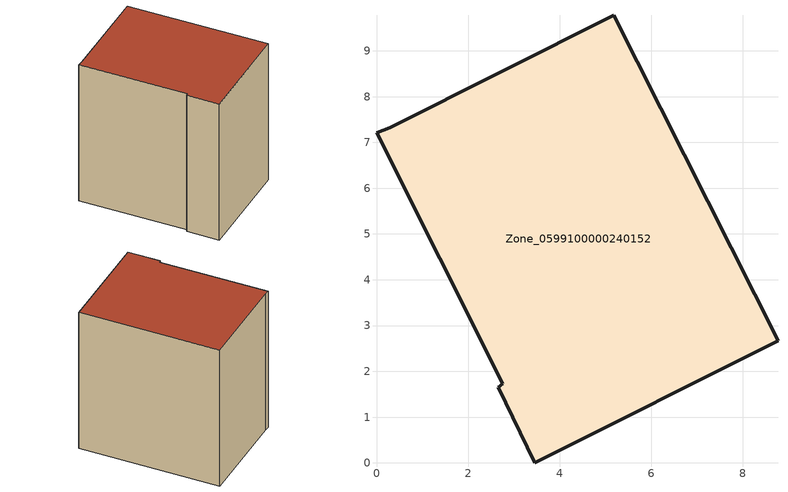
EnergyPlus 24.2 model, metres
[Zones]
Zone_0599100000240152
 floor ground (C_G): 5.18,9.78 8.77,2.67 3.46,0 2.66,1.65 2.76,1.73 0,7.21 0.29,7.32 z2.73
 wall outside (C_F): 8.77,2.67 5.18,9.78 0.29,7.32 0,7.21 2.76,1.73 2.66,1.65 3.46,0 8.77,2.67 z2.73:11.23
 roof outside (C_R): 3.46,0 8.77,2.67 5.18,9.78 0.29,7.32 0,7.21 2.76,1.73 2.66,1.65 z11.23
[BUILDING]
Pand.0599100000240152: North Axis=0; Terrain=City; Loads Convergence Tolerance Value=0.04; Temperature Convergence Tolerance Value=0.4; Solar Distribution=FullExterior; Maximum Number of Warmup Days=25; Minimum Number of Warmup Days=1
[Site:Location]
Rotterdam.The.Hague.AP_ZH_NLD Design_Conditions: Latitude=51.96; Longitude=4.45; Time Zone=1; Elevation=-4.5
[SITE:GROUNDTEMPERATURE:BUILDINGSURFACE]
18, 18, 18, 18, 18, 18, 18, 18, 18, 18, 18, 18
[MATERIAL] Thermal Absorptance=0.9; Solar Absorptance=0.7; Visible Absorptance=0.7
Name | Roughness | Thickness | Conductivity | Density | Specific Heat
G.TI.1946 | MediumSmooth | 0.15 | 1 | 540 | 1210
F.TI.1946 | Rough | 0.3 | 0.857143 | 1920 | 840
R.TI.1946 | MediumRough | 0.2 | 0.1 | 1500 | 1000
[CONSTRUCTION]
C_G: G.TI.1946
C_F: F.TI.1946
C_R: R.TI.1946
[ZONE]
Zone_0599100000240152: Type=1; Multiplier=1; Ceiling Height=Autocalculate; Volume=Autocalculate; Floor Area=autocalculate; Part of Total Floor Area=Yes
[ZONEINFILTRATION:DESIGNFLOWRATE]
Infil_Zone_0599100000240152: Zone or ZoneList or Space or SpaceList=Zone_0599100000240152; Schedule=AlwaysOn; Design Flow Rate Calculation Method=Flow/Area; Flow Rate per Floor Area=0.003; Constant Term Coefficient=1; Temperature Term Coefficient=0; Velocity Term Coefficient=0; Velocity Squared Term Coefficient=0
[HVACTEMPLATE:ZONE:IDEALLOADSAIRSYSTEM]
Zone_0599100000240152: Maximum Heating Supply Air Temperature=50; Minimum Cooling Supply Air Temperature=13; Maximum Heating Supply Air Humidity Ratio=0.0156; Minimum Cooling Supply Air Humidity Ratio=0.0077; Heating Limit=NoLimit; Cooling Limit=NoLimit; Dehumidification Control Type=ConstantSensibleHeatRatio; Cooling Sensible Heat Ratio=0.7; Dehumidification Setpoint=60; Humidification Control Type=None; Humidification Setpoint=30; Outdoor Air Method=None; Outdoor Air Flow Rate per Person=0.00944; Outdoor Air Flow Rate per Zone Floor Area=0; Outdoor Air Flow Rate per Zone=0; Demand Controlled Ventilation Type=None; Outdoor Air Economizer Type=NoEconomizer; Heat Recovery Type=None; Sensible Heat Recovery Effectiveness=0.7; Latent Heat Recovery Effectiveness=0.65
[ZONECONTROL:THERMOSTAT]
ThermostatControl_Zone_0599100000240152: Zone or ZoneList=Zone_0599100000240152; Control Type Schedule=DualSetpointControlType; Control 1=Thermostat_Zone_0599100000240152; Temperature Difference Between Cutout And Setpoint=0
[THERMOSTATSETPOINT:DUALSETPOINT]
Thermostat_Zone_0599100000240152: Heating Setpoint Temperature Schedule=HeatingSetpoint_Zone_0599100000240152; Cooling Setpoint Temperature Schedule=CoolingSetpoint_Zone_0599100000240152
[SCHEDULE:COMPACT]
HeatingSetpoint_Zone_0599100000240152: Through: 12/31, For: AllDays, Until: 24:00, 21
CoolingSetpoint_Zone_0599100000240152: Through: 12/31, For: AllDays, Until: 24:00, 24
DualSetpointControlType: Through: 12/31, For: AllDays, Until: 24:00, 4
AlwaysOn: Through: 12/31, For: AllDays, Until: 24:00, 1
